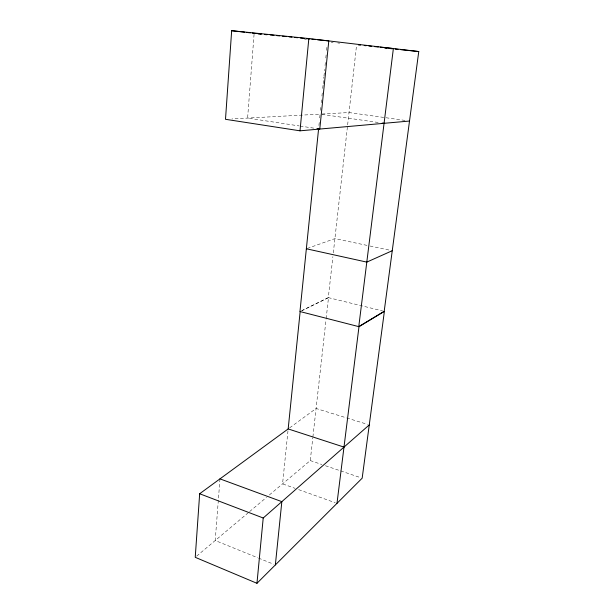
<?xml version="1.0" encoding="UTF-8"?>
<svg xmlns="http://www.w3.org/2000/svg" width="614" height="614" viewBox="0 0 614 614"><rect width="100%" height="100%" fill="white"/><g stroke="black" fill="none" stroke-linecap="round" stroke-linejoin="round"><path stroke-width="0.46" stroke-dasharray="3.07 2.3" d="M254.073 34.254L247.603 118.088L299.156 125.924M219.981 478.874L215.215 540.512L257.665 557.742M318.927 125.509L319.318 121.718M319.702 117.926L320.094 114.127L231.946 118.947M320.477 110.32L320.769 107.465M321.252 102.707L321.544 99.852M321.936 96.045L322.327 92.238M322.711 88.424L323.102 84.617M323.202 83.665L323.877 77.003M323.977 76.052L324.652 69.39M325.044 65.575L325.435 61.768M325.819 57.962L326.211 54.155M326.594 50.348L326.986 46.541M287.981 430.821L282.563 483.87L295.058 488.337M301.674 310.684L328.306 297.613L332.888 256.683M333.31 252.876L347.532 125.816M347.639 124.872L356.565 45.144M269.385 494.953L310.254 460.577L312.802 437.843M312.902 436.899L326.057 319.441M326.164 318.497L328.498 297.66L301.873 310.73M196.664 556.123L248.893 512.191M249.622 511.577L266.461 497.417M289.685 427.82L316.087 408.487L345.828 417.673M307.246 248.463L334.914 238.6L369.129 245.83M321.959 114.027L349.021 112.554L405.731 120.513M304.621 39.135L306.524 39.357M331.222 42.212L333.103 42.427M337.792 42.972L339.672 43.187M321.974 114.404L380.304 122.777M300.092 126.062L314.145 128.196M370.058 246.03L391.325 250.527M328.306 297.613L382.522 310.899M346.733 417.95L367.464 424.351M310.254 460.577L321.889 464.529M325.466 465.742L339.788 470.6M340.686 470.9L360.38 477.585M298.627 489.619L335.206 502.712M258.548 558.103L273.583 564.205"/><path stroke-width="0.92" d="M380.189 47.186L393.374 48.544L358.768 326.633L384.187 311.306L418.763 51.538L308.834 38.559L231.662 30.7L225.499 119.3L300.008 130.82L409.515 121.042M300.154 311.574L288.173 428.925L199.665 493.748L195.237 557.32L256.959 583.3L362.168 478.191L384.387 311.352L358.983 326.686L299.954 311.528L318.643 128.357M300.008 130.82L308.834 38.559M256.959 583.3L263.214 518.001L369.267 424.911M275.356 564.926L281.841 501.646L219.981 478.874M336.986 503.35L358.983 326.686M392.246 250.719L366.796 262.109L306.355 248.777M256.038 33.494L252.277 33.087M257.926 33.686L261.71 34.069M264.542 34.361L267.382 34.653M270.214 34.937L273.99 35.328M276.83 35.612L279.662 35.904M282.501 36.195L286.277 36.579M289.11 36.871L291.949 37.155M294.781 37.446L297.613 37.738M300.453 38.03L304.229 38.413M307.069 38.705L309.901 38.989M311.789 39.181L315.573 39.572M317.461 39.764L328.797 40.923L319.771 129.055L316.962 128.625M358.538 44.968L360.418 45.16M364.186 45.543L366.067 45.735M368.891 46.027L371.716 46.319M374.54 46.61L378.308 46.994M384.832 48.045L386.72 48.245M390.489 48.629L392.377 48.821M395.201 49.112L398.033 49.404M400.858 49.696L418.763 51.538M231.662 30.7L244.779 32.22M246.651 32.435L250.405 32.864M257.957 33.739L260.812 34.069M264.626 34.514L266.53 34.729M382.184 123.046L384.065 123.314M288.173 428.925L343.993 447.092M199.665 493.748L263.214 518.001"/></g></svg>
